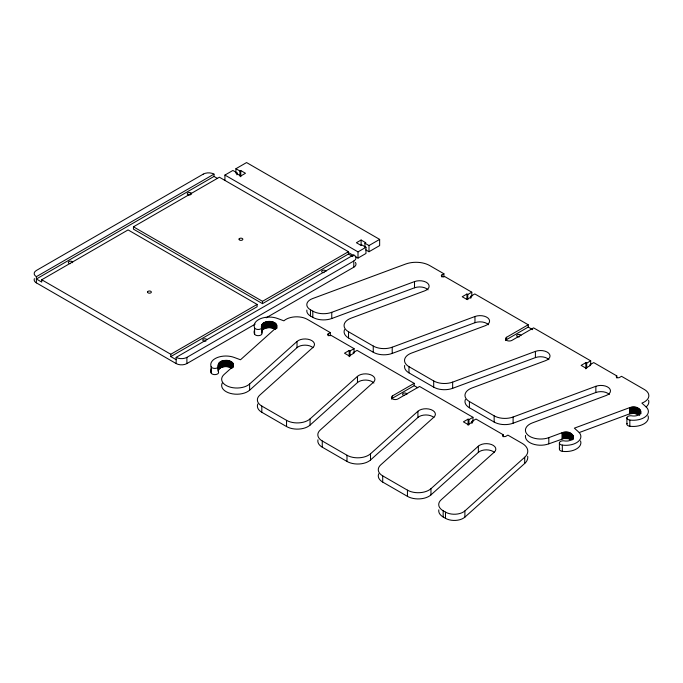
<?xml version="1.0" encoding="UTF-8"?>
<svg xmlns="http://www.w3.org/2000/svg" width="683" height="683" viewBox="0 0 683 683"><rect width="100%" height="100%" fill="white"/><g stroke="black" fill="none" stroke-linecap="round" stroke-linejoin="round"><path stroke-width="1.02" d="M203.261 174.114L36.378 270.468A7.598 4.388 0 0 0 36.378 276.666L36.378 282.873L176.154 363.569A7.59 4.388 0 0 0 186.894 363.569L255.126 324.177M373.883 383.026A9.494 5.481 0 0 0 357.465 382.565L310.065 425.099A15.188 8.768 0 0 1 286.544 426.559L261.82 412.276L261.82 406.078A15.188 8.768 0 0 1 259.779 395.141L312.985 347.391A9.494 5.481 0 0 0 310.133 339.818A9.494 5.481 0 0 0 297.02 341.466L249.619 384A15.188 8.768 0 0 1 228.626 386.629A15.188 8.768 0 0 1 224.067 374.515L232.544 366.908C235.84 362.767 228.89 359.796 225.458 360.402C218.68 360.069 216.298 366.156 218.569 372.226A3.791 2.186 0 0 1 216.998 374.216L216.127 374.48A3.791 2.186 0 0 1 211.252 373.2L211.141 366.711A15.188 8.768 0 0 1 212.797 360.342L213.864 359.429A15.188 8.768 0 0 1 234.389 357.516L240.493 359.77L275.941 327.96C279.996 319.115 258.345 318.978 261.7 328.916M257.124 304.422L170.784 354.272L170.784 356.594L257.124 306.744L257.124 304.422L128.08 229.915L41.74 279.765L41.74 282.088L36.378 278.997L214.001 176.436L214.001 174.114L36.378 276.666M218.372 364.21L218.458 371.953L218.551 363.672M218.304 370.963L218.85 369.349L218.85 363.143M218.85 369.349L219.26 362.647M219.26 368.854L219.772 368.385L219.772 362.186M219.772 368.385L220.387 367.966L220.387 361.768M220.387 367.966L221.079 367.591L221.087 361.392M221.079 367.591L221.855 367.266L221.855 361.068M221.855 367.266L222.692 367.01L222.701 360.803M222.692 367.01L223.58 366.805L223.589 360.607M223.58 366.805L224.511 366.669L224.511 360.47M224.929 180.227L224.929 175.061L232.894 170.46L236.924 172.782L236.924 174.848M224.511 366.669L225.45 366.609L225.458 360.402M232.058 368.419L229.164 367.027L226.406 366.609L226.406 360.402M227.354 366.677L227.354 360.479M228.276 366.822L228.276 360.615M229.164 367.027L229.164 360.82M229.992 367.292L230 361.085M230.76 367.616L230.769 361.418M231.46 367.992L231.46 361.794M232.058 367.386L232.066 362.221M232.57 366.822L232.57 362.682M232.971 367.317L232.971 363.185M233.262 366.805L233.262 363.706M233.492 366.865L233.441 364.252M222.419 382.702A15.188 8.768 0 0 0 230.291 393.365A15.188 8.768 0 0 0 249.611 390.206L249.619 384M261.768 325.262L261.965 333.278A3.791 2.186 0 0 1 259.045 335.618A3.791 2.186 0 0 1 254.648 334.252L254.537 327.772A15.188 8.768 0 0 1 260.71 318.602A15.188 8.768 0 0 1 277.785 318.568L283.889 320.831A15.188 8.768 0 0 1 307.401 319.379L330.282 332.587L330.282 335.695M261.896 333.005L261.948 324.724M261.948 330.931L262.246 324.203M262.246 330.401L262.656 323.708M262.656 329.906L263.168 329.445L263.168 323.238M263.168 329.445L263.783 329.018L263.783 322.82M263.783 329.018L264.475 328.643L264.483 322.444M264.475 328.643L265.252 328.327L265.252 322.12M265.252 328.327L266.088 328.062L266.088 321.864M266.088 328.062L266.976 327.866L266.976 321.659M266.976 327.866L267.907 327.729L267.907 321.522M267.907 327.729L268.846 327.661L268.854 321.462M275.462 323.272L275.454 329.479L272.56 328.079L269.802 327.661L269.802 321.462M270.75 327.738L270.75 321.531M271.672 327.874L271.672 321.676M272.56 328.079L272.56 321.881M273.388 328.344L273.396 322.145M274.156 328.668L274.165 322.47M274.856 329.052L274.856 322.846M275.966 328.907L275.966 323.742M276.367 328.378L276.367 324.237M276.658 327.866L276.658 324.767M276.828 328.472L276.837 325.304M286.544 426.559L286.544 420.352L261.82 406.078M249.611 390.206L297.011 347.664L297.02 341.466M310.065 425.099L310.065 418.901L357.465 376.367A9.494 5.481 0 0 1 370.579 374.719A9.494 5.481 0 0 1 373.43 382.292L320.233 430.034A15.188 8.768 0 0 0 322.265 440.979L322.265 447.177L346.99 461.452A15.188 8.768 0 0 0 370.51 460L417.911 417.467A9.494 5.481 0 0 1 433.918 417.509M328.275 335.814L328.275 333.748L330.282 332.587M346.99 461.452L346.998 455.254L322.265 440.979M348.415 254.042L348.415 251.711L219.371 177.213L133.45 226.816L133.45 229.138L262.494 303.645L348.415 254.042L352.889 256.62M349.192 356.68L349.192 350.481L350.029 350.968L354.059 348.637L330.956 335.302A1.895 1.093 0 0 1 328.275 335.302A1.895 1.093 0 0 1 328.275 333.748M350.029 356.133L350.029 350.968M354.059 352.778L354.059 348.637M357.465 382.565L357.465 376.367M364.961 247.348L364.961 243.216L365.798 242.738L361.102 240.023L356.406 242.73L361.102 245.445L361.939 244.958L365.968 247.289L365.968 253.478L358.003 258.08L358.003 251.873L224.929 175.061M361.102 245.188L361.102 240.023M365.764 249.876L368.991 251.737L368.991 245.547L379.646 239.391L246.572 162.563L235.917 168.718L235.917 172.85M370.51 460L370.51 453.802L417.911 411.26A9.494 5.481 0 0 1 431.033 409.621A9.494 5.481 0 0 1 433.884 417.193L380.679 464.935A15.188 8.768 0 0 0 382.719 475.872L382.711 482.078L407.444 496.353A15.188 8.768 0 0 0 430.956 494.902L478.356 452.368A9.494 5.481 0 0 1 494.372 452.402M379.646 239.391L379.646 245.59L368.991 251.737M392.546 398.163L392.546 395.841L414.188 383.351L414.188 385.682L392.546 398.163A3.799 2.194 0 0 0 391.564 399.145M407.444 496.353L407.444 490.155L382.719 475.872M417.911 417.467L417.911 411.26M430.956 494.902L430.956 488.704L478.356 446.161A9.494 5.481 0 0 1 491.478 444.522A9.494 5.481 0 0 1 494.33 452.095L441.124 499.836A15.188 8.768 0 0 0 443.165 510.773L443.165 516.98L445.495 518.32A12.525 7.231 0 0 0 464.892 517.125L524.715 463.441A19.286 11.133 0 0 0 527.669 456.235M445.495 518.32L445.495 512.122L443.165 510.773M464.892 517.125L464.892 510.927L524.715 457.234A19.286 11.133 0 0 0 522.128 443.352L507.887 435.131L505.881 436.292A1.895 1.093 0 0 1 503.192 436.292A1.895 1.093 0 0 1 503.192 434.738L475.991 419.038L471.962 421.36L471.962 423.426M468.103 425.33L468.103 419.131L468.939 419.618L472.969 417.296L472.969 421.428M468.939 424.783L468.939 419.618M478.356 452.368L478.356 446.161M503.192 436.804L503.192 434.738M524.715 463.441L524.715 457.234M580.533 440.894A15.188 8.768 0 0 1 574.958 449.721L573.379 450.345A15.188 8.768 0 0 1 562.322 451.326L562.331 445.103A15.188 8.768 0 0 0 573.379 444.138L574.958 443.523A15.188 8.768 0 0 0 578.288 431.673L574.369 428.156L629.513 407.691C641.61 403.277 645.128 418.158 631.032 415.759A3.791 2.186 0 0 0 626.985 417.441A3.791 2.186 0 0 0 629.342 419.977L629.837 420.045A15.188 8.768 0 0 0 645.725 416.476A15.188 8.768 0 0 0 645.794 406.624L641.875 403.098A15.188 8.768 0 0 0 644.402 389.523L621.521 376.307L619.507 377.468A1.895 1.093 0 0 1 616.817 377.468A1.895 1.093 0 0 1 616.817 375.923L593.715 362.579L589.685 364.91L590.522 365.396L585.826 368.103L581.131 365.396L585.826 362.682L586.671 363.168L586.671 368.333M562.322 451.326L561.844 451.232A3.791 2.186 0 0 1 559.625 448.424L559.812 448.21M629.828 420.071L629.828 426.269L629.342 426.183A3.791 2.186 0 0 1 627.122 423.366M629.828 426.269L629.837 426.243A15.188 8.768 0 0 0 648.03 415.845M236.924 172.782L236.087 173.269L240.783 175.983L245.479 173.269L240.783 170.554L239.946 171.04L235.917 168.718M133.45 226.816L262.494 301.314L348.415 251.711M176.154 363.569L176.154 357.371L353.785 254.81A7.598 4.388 0 0 1 353.785 261.017L353.785 267.215L266.191 317.791M176.154 357.371A7.59 4.388 0 0 0 186.894 357.371L353.785 261.017M471.791 296.32L471.782 292.187L444.582 276.478A1.895 1.093 0 0 1 441.901 276.478A1.895 1.093 0 0 1 441.901 274.933L443.916 273.772L443.916 276.871M349.192 350.481L344.497 353.196L349.192 355.903L353.888 353.196L353.051 352.71L357.081 350.388L414.188 383.351M467.761 299.683L467.761 294.518L466.924 294.031L462.22 296.746L466.916 299.453L471.62 296.738L470.783 296.26L474.805 293.929L528.215 324.767L528.215 327.089L532.697 329.676M467.761 294.518L471.782 292.187M590.693 364.97L590.693 360.837L533.585 327.866L511.943 340.365A3.799 2.194 0 0 1 506.573 340.365A3.799 2.194 0 0 1 506.573 337.265L528.215 324.767M505.591 340.569A3.799 2.194 0 0 1 506.573 339.588L528.215 327.089M468.103 419.131L463.407 421.846L468.103 424.553L472.798 421.846L471.962 421.36M586.671 363.168L590.693 360.837M358.003 251.873L365.968 247.289M443.916 273.772L429.675 265.55A19.286 11.133 0 0 0 405.608 264.056L312.549 298.599A12.525 7.231 0 0 0 310.466 309.792L312.805 311.141A15.188 8.768 0 0 0 331.759 312.319L414.513 281.601A9.494 5.481 0 0 1 427.635 283.249A9.494 5.481 0 0 1 424.783 290.821L351.053 318.184A15.188 8.768 0 0 0 348.526 331.767L348.526 337.965L373.251 352.24A15.188 8.768 0 0 0 392.204 353.418L474.967 322.7A9.494 5.481 0 0 1 488.499 324.758M306.872 310.108A12.525 7.231 0 0 0 310.466 315.99L312.805 317.339A15.188 8.768 0 0 0 331.759 318.517L414.513 287.799A9.494 5.481 0 0 1 428.053 289.857M348.526 331.767L373.251 346.042A15.188 8.768 0 0 0 392.204 347.212L474.967 316.502A9.494 5.481 0 0 1 488.08 318.141A9.494 5.481 0 0 1 485.229 325.723L411.499 353.085A15.188 8.768 0 0 0 408.972 366.66L408.972 372.867L433.696 387.141A15.188 8.768 0 0 0 452.65 388.32L535.412 357.602A9.494 5.481 0 0 1 548.944 359.659M408.972 366.66L433.696 380.943A15.188 8.768 0 0 0 452.65 382.113L535.412 351.395A9.494 5.481 0 0 1 548.526 353.043A9.494 5.481 0 0 1 545.674 360.615L471.944 387.987A15.188 8.768 0 0 0 469.417 401.561L469.417 407.76L494.15 422.043A15.188 8.768 0 0 0 513.104 423.212L595.858 392.494A9.494 5.481 0 0 1 609.398 394.561M469.417 401.561L494.15 415.836A15.188 8.768 0 0 0 513.104 417.014L595.858 386.296A9.494 5.481 0 0 1 608.98 387.944A9.494 5.481 0 0 1 606.128 395.517L532.39 422.888A15.188 8.768 0 0 0 527.831 435.003A15.188 8.768 0 0 0 548.816 437.641L562.007 432.74C574.053 428.326 577.673 443.19 563.535 440.808A3.791 2.186 0 0 0 560.086 441.713L559.625 442.217A3.791 2.186 0 0 0 561.844 445.034L562.331 445.103M525.526 435.413A15.188 8.768 0 0 0 532.544 443.89A15.188 8.768 0 0 0 548.816 443.839L563.774 438.537L568.461 438.691L571.526 439.972L571.526 433.765M579.295 432.527L629.513 413.889L634.123 413.369L639.032 414.914L639.032 408.716M254.486 327.772L254.648 328.053A3.791 2.186 0 0 0 259.045 329.419A3.791 2.186 0 0 0 261.965 327.08L261.7 325.817M211.09 366.72L211.252 367.002A3.791 2.186 0 0 0 216.127 368.282L216.998 368.009A3.791 2.186 0 0 0 218.569 366.028L218.304 364.756M211.09 372.918L211.132 372.918A15.188 8.768 0 0 1 211.295 368.564M268.846 327.661L269.802 327.661M225.45 366.609L226.406 366.609M364.961 243.216L368.991 245.547M347.835 252.206L353.376 255.408M355.228 256.475L358.003 258.08M214.001 176.436L217.578 178.502M472.969 417.296L419.558 386.458L397.916 398.94A3.799 2.194 0 0 1 392.546 398.94A3.799 2.194 0 0 1 392.546 395.841M414.188 385.682L417.765 387.748M41.74 279.765L170.784 354.272M170.784 356.594L176.154 359.693M585.826 362.682L585.835 368.88M470.783 296.26L470.783 298.326M466.924 294.031L466.924 299.197M640.774 411.226L640.782 413.847M640.654 410.679L640.654 413.778M640.406 410.15L640.406 413.249M640.056 409.638L640.056 413.77M639.595 409.16L639.595 415.358M638.374 408.314L638.374 414.513M637.64 407.964L637.64 414.163M636.829 407.674L636.829 413.872M635.967 407.435L635.967 413.642M635.053 407.273L635.053 413.471M634.123 407.17L634.123 413.369M633.167 407.136L633.167 413.335M632.219 407.17L632.219 413.377M631.28 407.281L631.28 413.48M630.375 407.452L630.375 413.65M629.513 407.691L629.513 413.889M626.9 417.723L626.9 423.921M616.817 375.923L616.817 377.989M595.858 386.296L595.858 392.494M573.268 436.283L573.276 438.896M573.148 435.737L573.148 438.836M572.909 435.208L572.909 439.34M572.55 434.695L572.55 439.861M572.089 434.209L572.089 439.382M570.868 433.364L570.868 439.57M570.134 433.022L570.134 439.22M569.323 432.723L569.323 438.921M568.461 432.493L568.461 438.691M567.556 432.322L567.556 438.529M566.617 432.219L566.617 438.426M565.661 432.194L565.661 438.392M564.713 432.228L564.713 438.426M563.774 432.33L563.774 438.537M562.869 432.51L562.869 438.708M562.007 432.74L562.007 438.947M559.403 442.78L559.403 448.979M548.816 437.641L548.816 443.839M535.412 351.395L535.412 357.602M513.104 417.014L513.104 423.212M506.573 337.265L506.573 339.588M494.15 415.836L494.15 422.043M474.967 316.502L474.967 322.7M452.65 382.113L452.65 388.32M441.901 274.933L441.901 276.999M433.696 380.943L433.696 387.141M414.513 281.601L414.513 287.799M392.204 347.212L392.204 353.418M373.251 346.042L373.251 352.24M331.759 312.319L331.759 318.517M312.805 311.141L312.805 317.339M310.466 309.792L310.466 315.99M262.494 301.314L262.494 303.645M240.783 170.554L240.783 176.76M239.946 171.04L239.946 176.205M186.894 357.371L186.894 363.569M355.433 262.434A7.598 4.388 0 0 1 353.785 267.215M203.261 174.114A7.598 4.371 0.1 0 1 213.992 174.114M36.378 282.873A7.598 4.388 0 0 1 34.406 278.638M324.16 272.594A2.134 1.229 0 0 1 321.667 271.484A2.134 1.229 0 0 1 323.793 270.144A2.134 1.229 0 0 1 325.919 271.484M190.455 194.817A2.134 1.229 0 0 1 187.287 193.963A2.134 1.229 0 0 1 189.754 192.529A2.134 1.229 0 0 1 191.24 194.365M70.477 263.629A2.134 1.229 0 0 1 68.351 262.289A2.134 1.229 0 0 1 70.844 261.188A2.134 1.229 0 0 1 72.543 262.716M205.95 341.099A2.134 1.229 0 0 1 205.438 341.218M204.328 341.218A2.134 1.229 0 0 1 203.372 339.152A2.134 1.229 0 0 1 206.949 339.707M310.065 418.901A15.188 8.768 0 0 1 286.544 420.352M370.51 453.802A15.188 8.768 0 0 1 346.998 455.254M430.956 488.704A15.188 8.768 0 0 1 407.444 490.155M261.82 412.276A15.188 8.768 0 0 1 257.824 403.943M297.011 347.664A9.494 5.481 0 0 1 313.027 347.707M443.165 516.98A15.188 8.768 0 0 1 438.802 509.817M382.711 482.078A15.188 8.768 0 0 1 378.724 473.746M322.265 447.177A15.188 8.768 0 0 1 317.962 439.784M404.712 395.448A2.134 1.229 0 0 1 402.586 394.108A2.134 1.229 0 0 1 405.079 393.007A2.134 1.229 0 0 1 406.778 394.535M254.486 333.978A15.188 8.768 0 0 1 254.281 330.692M464.892 510.927A12.525 7.231 0 0 1 445.495 512.122M469.417 407.76A15.188 8.768 0 0 1 465.439 399.393M648.577 400.264A15.188 8.768 0 0 1 646.169 406.897M348.526 337.965A15.188 8.768 0 0 1 344.548 329.599M408.972 372.867A15.188 8.768 0 0 1 404.678 365.414M519.345 336.856A2.134 1.229 0 0 1 516.69 335.882A2.134 1.229 0 0 1 518.602 334.439A2.134 1.229 0 0 1 520.924 335.669M147.596 291.812L147.537 292.093A1.895 1.093 0 0 0 149.432 293.186L149.927 293.152A1.895 1.093 0 0 0 151.267 292.375L151.336 292.093A1.895 1.093 0 0 0 149.432 290.992L148.945 291.035A1.895 1.093 0 0 0 147.596 291.812M239.101 238.982L239.033 239.263A1.895 1.093 0 0 0 240.937 240.365L241.423 240.322A1.895 1.093 0 0 0 242.764 239.545L242.832 239.263A1.895 1.093 0 0 0 240.937 238.171L240.442 238.205A1.895 1.093 0 0 0 239.101 238.982"/></g></svg>
